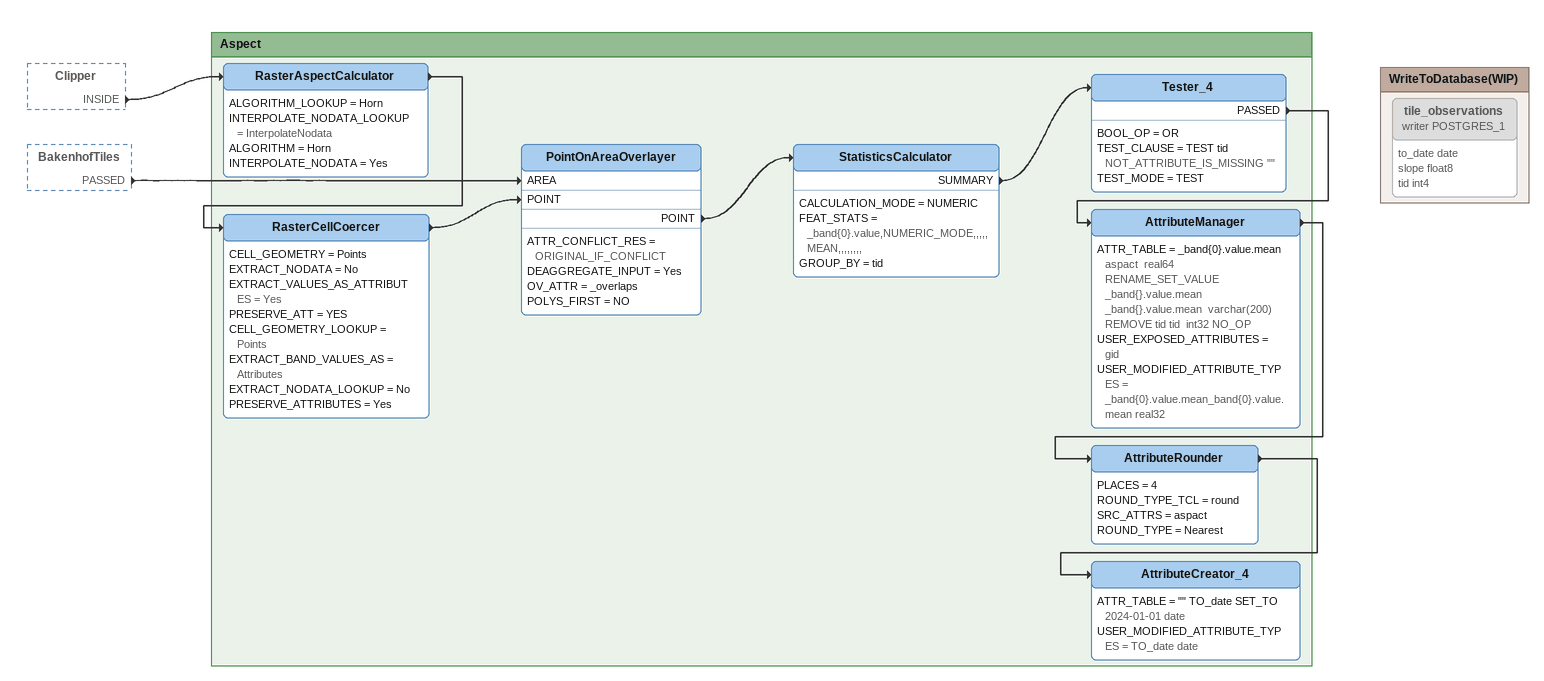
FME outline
Clipper [outside]
    INSIDE -> RasterAspectCalculator
BakenhofTiles [outside]
    PASSED -> PointOnAreaOverlayer [AREA]

Bookmark: Aspect
RasterAspectCalculator
    ALGORITHM_LOOKUP = Horn
    INTERPOLATE_NODATA_LOOKUP = InterpolateNodata
    ALGORITHM = Horn
    INTERPOLATE_NODATA = Yes
    -> RasterCellCoercer
RasterCellCoercer
    CELL_GEOMETRY = Points
    EXTRACT_NODATA = No
    EXTRACT_VALUES_AS_ATTRIBUTES = Yes
    PRESERVE_ATT = YES
    CELL_GEOMETRY_LOOKUP = Points
    EXTRACT_BAND_VALUES_AS = Attributes
    EXTRACT_NODATA_LOOKUP = No
    PRESERVE_ATTRIBUTES = Yes
    -> PointOnAreaOverlayer [POINT]
PointOnAreaOverlayer
    ATTR_CONFLICT_RES = ORIGINAL_IF_CONFLICT
    DEAGGREGATE_INPUT = Yes
    OV_ATTR = _overlaps
    POLYS_FIRST = NO
    POINT -> StatisticsCalculator
StatisticsCalculator
    CALCULATION_MODE = NUMERIC
    FEAT_STATS = _band{0}.value,NUMERIC_MODE,,,,,MEAN,,,,,,,,
    GROUP_BY = tid
    SUMMARY -> Tester_4
Tester_4
    BOOL_OP = OR
    TEST_CLAUSE = TEST tid NOT_ATTRIBUTE_IS_MISSING ""
    TEST_MODE = TEST
    PASSED -> AttributeManager
AttributeManager
    ATTR_TABLE = _band{0}.value.mean aspact  real64 RENAME_SET_VALUE _band{}.value.mean _band{}.value.mean  varchar(200) REMOVE tid tid  int32 NO_OP
    USER_EXPOSED_ATTRIBUTES = gid
    USER_MODIFIED_ATTRIBUTE_TYPES = _band{0}.value.mean_band{0}.value.mean real32
    -> AttributeRounder
AttributeRounder
    PLACES = 4
    ROUND_TYPE_TCL = round
    SRC_ATTRS = aspact
    ROUND_TYPE = Nearest
    -> AttributeCreator_4
AttributeCreator_4
    ATTR_TABLE = "" TO_date SET_TO 2024-01-01 date
    USER_MODIFIED_ATTRIBUTE_TYPES = TO_date date

Bookmark: WriteToDatabase(WIP)
tile_observations (writer POSTGRES_1) [off]
    attributes: to_date date, slope float8, tid int4
